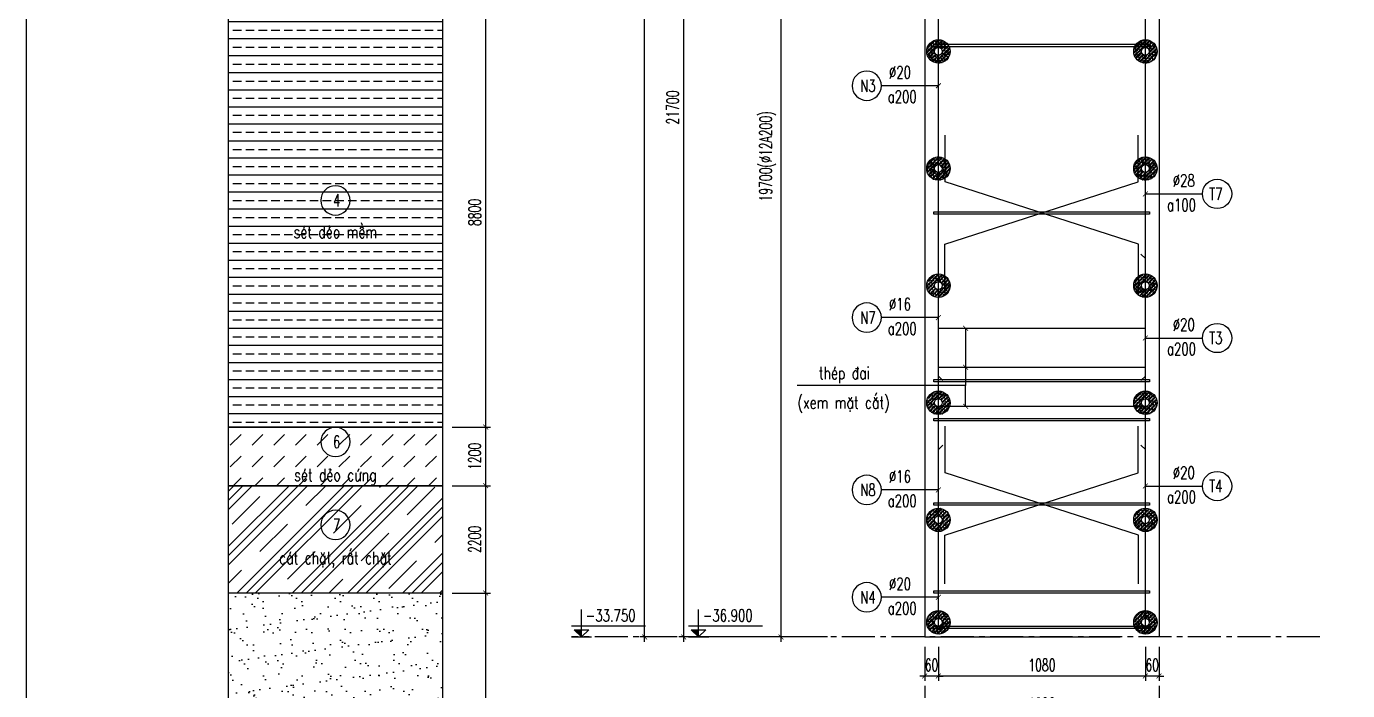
# Model space of a CAD drawing. Header units: millimetres. Extents: x -143570 to 58447, y -1448440 to -1202244.
# Drawn here: x -138866 to -111804, y -1339245 to -1325634 of the extents above; entities that cross this region are included whole.
import ezdxf
from ezdxf.enums import TextEntityAlignment as Align

# ---------------------------------------------------------------- set-up
doc = ezdxf.new("R2010")
doc.units = ezdxf.units.MM
doc.header["$LTSCALE"] = 30
doc.header["$PDMODE"] = 3
doc.linetypes.add('CENTER2', pattern=[1.125, 0.75, -0.125, 0.125, -0.125])
doc.layers.get('0').update_dxf_attribs({"lineweight": 9})
doc.layers.get('Defpoints').update_dxf_attribs({"lineweight": 9})
for name, color, linetype in [('ccu11-Chidan', 9, 'Continuous'), ('ccu11-Cotthep', 9, 'Continuous'), ('ccu11-Dim', 8, 'Continuous'), ('ccu11-Hatch', 8, 'Continuous'), ('ccu11-Manh', 8, 'Continuous'), ('ccu11-Text', 31, 'Continuous'), ('ccu11-Thay', 7, 'Continuous'), ('ccu11-Thep', 4, 'Continuous'), ('ccu11-Thepdai', 6, 'Continuous'), ('ccu11-Truc', 13, 'CENTER2')]:
    doc.layers.add(name, color=color, linetype=linetype)
doc.styles.add('ccu11-dim', font='vnsimli.shx', dxfattribs={"width": 0.65, "bigfont": 'bigfont.shx'})
doc.styles.add('ccu11-vnsimli', font='vnsimli.shx', dxfattribs={"width": 0.8, "bigfont": 'vns.shx'})
doc.styles.add('ccu11-vnsimple', font='vnsimple.shx', dxfattribs={"bigfont": 'bigfont.shx'})
doc.styles.add('ccu11_simli', font='vnsimli.shx', dxfattribs={"width": 0.8})
doc.dimstyles.new('ccu11-100', dxfattribs={"dimscale": 100, "dimtxt": 2.5, "dimasz": 1, "dimexe": 1, "dimexo": 2, "dimgap": 1, "dimtad": 1, "dimdec": 0, "dimdsep": 46, "dimtxsty": 'ccu11-dim', "dimblk": 'ARCHTICK', "dimcen": -1, "dimdle": 1, "dimclrd": 256, "dimclre": 256, "dimclrt": 3, "dimadec": 0, "dimazin": 2, "dimtfac": 0.1, "dimtdec": 0, "dimtmove": 0, "dimatfit": 1, "dimldrblk": 'ARCHTICK', "dimfxl": 1, "dimtvp": 0.8333333333333333, "dimtolj": 1, "dimtzin": 12, "dimarcsym": 0})
doc.dimstyles.new('ccu11-100(d12a200)', dxfattribs={"dimscale": 100, "dimtxt": 2.5, "dimasz": 1, "dimexe": 1, "dimexo": 2, "dimgap": 0.8, "dimtad": 1, "dimdec": 1, "dimdsep": 46, "dimtxsty": 'ccu11-dim', "dimblk": 'ARCHTICK', "dimcen": -1, "dimdle": 1, "dimclrd": 256, "dimclre": 256, "dimclrt": 3, "dimadec": 0, "dimazin": 2, "dimtfac": 0.1, "dimtdec": 1, "dimtmove": 0, "dimatfit": 1, "dimldrblk": 'ARCHTICK', "dimfxl": 1, "dimtvp": 0.8333333333333334, "dimtolj": 1, "dimtzin": 12, "dimarcsym": 0})
doc.dimstyles.new('ccu11-100x4', dxfattribs={"dimscale": 100, "dimtxt": 2.5, "dimasz": 1, "dimexe": 1, "dimexo": 2, "dimgap": 1, "dimtad": 1, "dimdec": 0, "dimlfac": 0.25, "dimdsep": 46, "dimtxsty": 'ccu11-dim', "dimblk": 'ARCHTICK', "dimcen": -1, "dimdle": 1, "dimclrd": 256, "dimclre": 256, "dimclrt": 3, "dimadec": 0, "dimazin": 2, "dimtfac": 0.1, "dimtdec": 0, "dimtmove": 0, "dimatfit": 1, "dimldrblk": 'ARCHTICK', "dimfxl": 1, "dimtvp": 0.8333333333333333, "dimtolj": 1, "dimtzin": 12, "dimarcsym": 0})

# ---------------------------------------------------------------- blocks, each defined once
blk = doc.blocks.new('_ARCHTICK')
at = {"color": 0, "linetype": 'ByBlock', "const_width": 0.15}
blk.add_lwpolyline([(-0.5, -0.5), (0.5, 0.5)], dxfattribs=at)
blk = doc.blocks.new('*D386')
at = {"layer": 'ccu11-Dim', "lineweight": -2, "transparency": 16777216}
for p, q in [((-120465.997470963, -1339146.561988601), (-120465.997470963, -1339846.561988601)), ((-115665.997470963, -1339146.561988601), (-115665.997470963, -1339846.561988601)), ((-120565.997470963, -1339746.561988601), (-115565.997470963, -1339746.561988601))]:
    blk.add_line(p, q, dxfattribs=at)
at = {"layer": 'Defpoints', "color": 0, "transparency": 16777216}
for p in [(-120465.997470963, -1338946.561988601), (-115665.997470963, -1338946.561988601), (-115665.997470963, -1339746.561988601)]:
    blk.add_point(p, dxfattribs=at)
at = {"layer": 'ccu11-Dim', "lineweight": -2, "transparency": 16777216, "xscale": 100, "yscale": 100, "zscale": 100, "rotation": 180}
blk.add_blockref('_ARCHTICK', (-120465.997470963, -1339746.561988601), dxfattribs=at)
at = {"layer": 'ccu11-Dim', "lineweight": -2, "transparency": 16777216, "xscale": 100, "yscale": 100, "zscale": 100}
blk.add_blockref('_ARCHTICK', (-115665.997470963, -1339746.561988601), dxfattribs=at)
at = {"layer": 'ccu11-Dim', "color": 3, "transparency": 16777216, "insert": (-118065.997470963, -1339521.561988601), "char_height": 250, "attachment_point": 5, "style": 'ccu11-dim'}
blk.add_mtext('\\A1;1200', dxfattribs=at)
blk = doc.blocks.new('*D388')
at = {"layer": 'ccu11-Dim', "lineweight": -2, "transparency": 16777216}
for p, q in [((-125603.1423351807, -1302146.561988602), (-126303.1423351795, -1302146.561988602)), ((-126203.1423351795, -1338246.561988602), (-126203.1423351795, -1302046.561988602)), ((-125603.1423351807, -1338146.561988602), (-126303.1423351795, -1338146.561988602))]:
    blk.add_line(p, q, dxfattribs=at)
at = {"layer": 'Defpoints', "color": 0, "transparency": 16777216}
for p in [(-126203.1423351795, -1302146.561988602), (-125403.1423351807, -1302146.561988602), (-125403.1423351807, -1338146.561988602)]:
    blk.add_point(p, dxfattribs=at)
at = {"layer": 'ccu11-Dim', "lineweight": -2, "transparency": 16777216, "xscale": 100, "yscale": 100, "zscale": 100}
for p, rotation in [((-126203.1423351795, -1302146.561988602), 90), ((-126203.1423351795, -1338146.561988602), 270)]:
    blk.add_blockref('_ARCHTICK', p, dxfattribs=dict(at, rotation=rotation))
at = {"layer": 'ccu11-Dim', "color": 3, "transparency": 16777216, "insert": (-126428.1423351798, -1320146.561988601), "char_height": 250, "attachment_point": 5, "rotation": 90, "style": 'ccu11-dim'}
blk.add_mtext('\\A1;36000', dxfattribs=at)
blk = doc.blocks.new('*D389')
at = {"layer": 'ccu11-Dim', "lineweight": -2, "transparency": 16777216}
for p, q in [((-120465.9974709635, -1338346.561988601), (-120465.9974709635, -1339046.561988601)), ((-120185.9974709628, -1338346.561988601), (-120185.9974709628, -1339046.561988601)), ((-120465.9974709635, -1338946.561988601), (-120565.9974709635, -1338946.561988601)), ((-120185.9974709628, -1338946.561988601), (-120465.9974709635, -1338946.561988601)), ((-120185.9974709628, -1338946.561988601), (-120085.9974709628, -1338946.561988601))]:
    blk.add_line(p, q, dxfattribs=at)
at = {"layer": 'Defpoints', "color": 0, "transparency": 16777216}
for p in [(-120465.9974709635, -1338146.561988601), (-120185.9974709628, -1338146.561988601), (-120465.9974709635, -1338946.561988601)]:
    blk.add_point(p, dxfattribs=at)
at = {"layer": 'ccu11-Dim', "lineweight": -2, "transparency": 16777216, "xscale": 100, "yscale": 100, "zscale": 100}
blk.add_blockref('_ARCHTICK', (-120465.9974709635, -1338946.561988601), dxfattribs=at)
at = {"layer": 'ccu11-Dim', "lineweight": -2, "transparency": 16777216, "xscale": 100, "yscale": 100, "zscale": 100, "rotation": 180}
blk.add_blockref('_ARCHTICK', (-120185.9974709628, -1338946.561988601), dxfattribs=at)
at = {"layer": 'ccu11-Dim', "color": 3, "transparency": 16777216, "insert": (-120325.9974709631, -1338721.561988601), "char_height": 250, "attachment_point": 5, "style": 'ccu11-dim'}
blk.add_mtext('\\A1;60', dxfattribs=at)
blk = doc.blocks.new('*D390')
at = {"layer": 'ccu11-Dim', "lineweight": -2, "transparency": 16777216}
for p, q in [((-115945.9974709637, -1338346.561988601), (-115945.9974709637, -1339046.561988601)), ((-115665.997470963, -1338346.561988601), (-115665.997470963, -1339046.561988601)), ((-115945.9974709637, -1338946.561988601), (-116045.9974709637, -1338946.561988601)), ((-115665.997470963, -1338946.561988601), (-115945.9974709637, -1338946.561988601)), ((-115665.997470963, -1338946.561988601), (-115565.997470963, -1338946.561988601))]:
    blk.add_line(p, q, dxfattribs=at)
at = {"layer": 'Defpoints', "color": 0, "transparency": 16777216}
for p in [(-115945.9974709637, -1338146.561988601), (-115665.997470963, -1338146.561988601), (-115945.9974709637, -1338946.561988601)]:
    blk.add_point(p, dxfattribs=at)
at = {"layer": 'ccu11-Dim', "lineweight": -2, "transparency": 16777216, "xscale": 100, "yscale": 100, "zscale": 100}
blk.add_blockref('_ARCHTICK', (-115945.9974709637, -1338946.561988601), dxfattribs=at)
at = {"layer": 'ccu11-Dim', "lineweight": -2, "transparency": 16777216, "xscale": 100, "yscale": 100, "zscale": 100, "rotation": 180}
blk.add_blockref('_ARCHTICK', (-115665.997470963, -1338946.561988601), dxfattribs=at)
at = {"layer": 'ccu11-Dim', "color": 3, "transparency": 16777216, "insert": (-115805.9974709634, -1338721.561988601), "char_height": 250, "attachment_point": 5, "style": 'ccu11-dim'}
blk.add_mtext('\\A1;60', dxfattribs=at)
blk = doc.blocks.new('*D391')
at = {"layer": 'ccu11-Dim', "lineweight": -2, "transparency": 16777216}
for p, q in [((-120185.9974709628, -1338346.561988601), (-120185.9974709628, -1339046.561988601)), ((-115945.9974709637, -1338346.561988601), (-115945.9974709637, -1339046.561988601)), ((-115845.9974709637, -1338946.561988601), (-120285.9974709628, -1338946.561988601))]:
    blk.add_line(p, q, dxfattribs=at)
at = {"layer": 'Defpoints', "color": 0, "transparency": 16777216}
for p in [(-120185.9974709628, -1338146.561988601), (-115945.9974709637, -1338146.561988601), (-120185.9974709628, -1338946.561988601)]:
    blk.add_point(p, dxfattribs=at)
at = {"layer": 'ccu11-Dim', "lineweight": -2, "transparency": 16777216, "xscale": 100, "yscale": 100, "zscale": 100, "rotation": 180}
blk.add_blockref('_ARCHTICK', (-120185.9974709628, -1338946.561988601), dxfattribs=at)
at = {"layer": 'ccu11-Dim', "lineweight": -2, "transparency": 16777216, "xscale": 100, "yscale": 100, "zscale": 100}
blk.add_blockref('_ARCHTICK', (-115945.9974709637, -1338946.561988601), dxfattribs=at)
at = {"layer": 'ccu11-Dim', "color": 3, "transparency": 16777216, "insert": (-118065.9974709633, -1338721.561988601), "char_height": 250, "attachment_point": 5, "style": 'ccu11-dim'}
blk.add_mtext('\\A1;1080', dxfattribs=at)
blk = doc.blocks.new('*D393')
at = {"layer": 'ccu11-Dim', "lineweight": -2, "transparency": 16777216}
for p, q in [((-123610.0262462352, -1316446.561988602), (-125503.1423351805, -1316446.561988602)), ((-125403.1423351805, -1338246.561988602), (-125403.1423351805, -1316346.561988602)), ((-123610.0262462352, -1338146.561988602), (-125503.1423351805, -1338146.561988602))]:
    blk.add_line(p, q, dxfattribs=at)
at = {"layer": 'Defpoints', "color": 0, "transparency": 16777216}
for p in [(-125403.1423351805, -1316446.561988602), (-123410.0262462352, -1316446.561988602), (-123410.0262462352, -1338146.561988602)]:
    blk.add_point(p, dxfattribs=at)
at = {"layer": 'ccu11-Dim', "lineweight": -2, "transparency": 16777216, "xscale": 100, "yscale": 100, "zscale": 100}
for p, rotation in [((-125403.1423351805, -1316446.561988602), 90), ((-125403.1423351805, -1338146.561988602), 270)]:
    blk.add_blockref('_ARCHTICK', p, dxfattribs=dict(at, rotation=rotation))
at = {"layer": 'ccu11-Dim', "color": 3, "transparency": 16777216, "insert": (-125628.1423351808, -1327296.561988602), "char_height": 250, "attachment_point": 5, "rotation": 90, "style": 'ccu11-dim'}
blk.add_mtext('\\A1;21700', dxfattribs=at)
blk = doc.blocks.new('ccu11-cotcaodo1')
at = {"layer": 'ccu11-Chidan'}
for p, q in [((0, 0), (0, 564.8529251768487)), ((-205.9214478740468, 0), (205.9214478740468, 0)), ((-205.6648911382072, 230.1100894056726), (1309.068408675259, 230.1100894056726)), ((-149.6532192514278, 149.6532192513114), (149.6532192514278, 149.6532192513114)), ((0, 0), (-149.6532192514278, 149.6532192513114)), ((0, 0), (149.6532192514278, 149.6532192513114))]:
    blk.add_line(p, q, dxfattribs=at)
blk.add_solid([(-149.6532192514278, 149.6532192513114), (0, 149.6532192513114), (0, 0)], dxfattribs=at)
at = {"layer": 'ccu11-Chidan', "color": 31, "ltscale": 10, "style": 'ccu11-vnsimli', "width": 0.8}
blk.add_attdef('%%P0.000', text='', height=252.5338415276201, dxfattribs=at).set_placement((597.3919448005034, 441.2084522132063), align=Align.MIDDLE_CENTER)
blk = doc.blocks.new('con ke bt')
at = {"layer": 'ccu11-Hatch'}
h = blk.add_hatch(dxfattribs=at)
h.set_pattern_fill('VATLIEU04', color=256, scale=15, pattern_type=2)
h.set_pattern_definition([(49.99999999999999, (0, 0), (107.589027390113, -9.412820247389266), [11.25, -123.75]), (355, (0, 0), (-20.81270004195, 112.8288200550018), [9, -99]), (100.4514, (8.965752, -0.7844009999999999), (86.77640725710323, 103.415931309143), [9.5610285, -105.1713168]), (46.18420000000001, (0, 30), (160.0861572938467, -24.82785214935271), [16.875, -185.625]), (96.6356, (13.34051175, 27.93100395), (140.1994058323055, 146.1176806350663), [14.3415432, -157.75695]), (351.1842, (0, 30), (140.1992917700441, 146.1177901387987), [13.5, -148.5]), (21, (15, 22.5), (89.53605781776925, -60.39283359980082), [11.25, -123.75]), (326.0000000000001, (15, 22.5), (36.49729978823726, 108.772506757028), [9, -99]), (71.4514, (22.46133495, 17.4672591), (126.0333942872235, 48.37957450649286), [9.5610285, -105.1713168]), (37.50000000000001, (0, 0), (1.8239782975936, 49.93407807469672), [0, -97.8, 0, -100.5, 0, -99.375]), (7.499999999999999, (0, 0), (39.46043061632229, 59.16175678235403), [0, -57.3, 0, -95.55, 0, -37.875]), (327.5, (-33.45, 0), (80.07336542586135, -3.383230760156963), [0, -37.5, 0, -117, 0, -155.25]), (317.5, (-48.45, 0), (87.47792540135794, 15.01574734984766), [0, -48.75, 0, -77.69999999999999, 0, -110.25]), (45, (0, 0), (-45.07805730064241, 45.07805730064241), []), (45, (0, 18.375), (-45.07805730064241, 45.07805730064241), [])])
h.paths.add_polyline_path([(-279.9999999989367, 9.313225746154785e-10, 1), (280.0000000061545, 9.313225746154785e-10, 1)])
h.paths.add_polyline_path([(93.33333333779075, 9.313225746154785e-10, -1), (-93.333333330573, 9.313225746154785e-10, -1)], flags=16)
at = {"layer": 'ccu11-Thay', "ltscale": 10000}
for radius in [280.0000000025456, 93.33333333418187]:
    blk.add_circle((3.608874976634979e-09, 9.313225746154785e-10), radius, dxfattribs=at)
blk = doc.blocks.new('SHD')
at = {"layer": 'ccu11-Cotthep'}
blk.add_circle((300, 0), 300, dxfattribs=at)
at = {"layer": 'ccu11-Cotthep', "color": 31, "style": 'ccu11_simli', "width": 0.8}
blk.add_attdef('DK', text='', height=250, dxfattribs=at).set_placement((-100.868334879633, 65.02331899106503), align=Align.BOTTOM_RIGHT)
blk.add_attdef('KH', text='', height=250, dxfattribs=at).set_placement((300, 0), align=Align.MIDDLE)
blk.add_attdef('KC', text='', height=250, dxfattribs=at).set_placement((-100.868334879633, -142.4281323062023), align=Align.TOP_RIGHT)
blk = doc.blocks.new('*D444')
at = {"layer": 'ccu11-Dim', "lineweight": -2, "transparency": 16777216}
for p, q in [((-129459.0730848628, -1333946.561988602), (-129459.0730848628, -1324946.561988602)), ((-130146.9552115777, -1325046.561988602), (-129359.0730848628, -1325046.561988602)), ((-130146.9552115976, -1333846.561988602), (-129359.0730848628, -1333846.561988602))]:
    blk.add_line(p, q, dxfattribs=at)
at = {"layer": 'Defpoints', "color": 0, "transparency": 16777216}
for p in [(-130346.9552115777, -1325046.561988602), (-129459.0730848628, -1325046.561988602), (-130346.9552115976, -1333846.561988602)]:
    blk.add_point(p, dxfattribs=at)
at = {"layer": 'ccu11-Dim', "lineweight": -2, "transparency": 16777216, "xscale": 100, "yscale": 100, "zscale": 100}
for p, rotation in [((-129459.0730848628, -1325046.561988602), 90), ((-129459.0730848628, -1333846.561988602), 270)]:
    blk.add_blockref('_ARCHTICK', p, dxfattribs=dict(at, rotation=rotation))
at = {"layer": 'ccu11-Dim', "color": 3, "transparency": 16777216, "insert": (-129684.0730848631, -1329446.561988602), "char_height": 250, "attachment_point": 5, "rotation": 90, "style": 'ccu11-dim'}
blk.add_mtext('\\A1;8800', dxfattribs=at)
blk = doc.blocks.new('*D445')
at = {"layer": 'ccu11-Dim', "lineweight": -2, "transparency": 16777216}
for p, q in [((-130146.9552115976, -1333846.561988602), (-129359.0730848628, -1333846.561988602)), ((-129459.0730848628, -1335146.561988602), (-129459.0730848628, -1333746.561988602)), ((-130146.955211592, -1335046.561988602), (-129359.0730848628, -1335046.561988602))]:
    blk.add_line(p, q, dxfattribs=at)
at = {"layer": 'Defpoints', "color": 0, "transparency": 16777216}
for p in [(-130346.9552115976, -1333846.561988602), (-129459.0730848628, -1333846.561988602), (-130346.955211592, -1335046.561988602)]:
    blk.add_point(p, dxfattribs=at)
at = {"layer": 'ccu11-Dim', "lineweight": -2, "transparency": 16777216, "xscale": 100, "yscale": 100, "zscale": 100}
for p, rotation in [((-129459.0730848628, -1333846.561988602), 90), ((-129459.0730848628, -1335046.561988602), 270)]:
    blk.add_blockref('_ARCHTICK', p, dxfattribs=dict(at, rotation=rotation))
at = {"layer": 'ccu11-Dim', "color": 3, "transparency": 16777216, "insert": (-129684.0730848631, -1334446.561988602), "char_height": 250, "attachment_point": 5, "rotation": 90, "style": 'ccu11-dim'}
blk.add_mtext('\\A1;1200', dxfattribs=at)
blk = doc.blocks.new('*D446')
at = {"layer": 'ccu11-Dim', "lineweight": -2, "transparency": 16777216}
for p, q in [((-129459.0730848628, -1337346.561988602), (-129459.0730848628, -1334946.561988602)), ((-130146.955211592, -1335046.561988602), (-129359.0730848628, -1335046.561988602)), ((-130146.9552115777, -1337246.561988602), (-129359.0730848628, -1337246.561988602))]:
    blk.add_line(p, q, dxfattribs=at)
at = {"layer": 'Defpoints', "color": 0, "transparency": 16777216}
for p in [(-130346.955211592, -1335046.561988602), (-129459.0730848628, -1335046.561988602), (-130346.9552115777, -1337246.561988602)]:
    blk.add_point(p, dxfattribs=at)
at = {"layer": 'ccu11-Dim', "lineweight": -2, "transparency": 16777216, "xscale": 100, "yscale": 100, "zscale": 100}
for p, rotation in [((-129459.0730848628, -1335046.561988602), 90), ((-129459.0730848628, -1337246.561988602), 270)]:
    blk.add_blockref('_ARCHTICK', p, dxfattribs=dict(at, rotation=rotation))
at = {"layer": 'ccu11-Dim', "color": 3, "transparency": 16777216, "insert": (-129684.0730848631, -1336146.561988602), "char_height": 250, "attachment_point": 5, "rotation": 90, "style": 'ccu11-dim'}
blk.add_mtext('\\A1;2200', dxfattribs=at)
blk = doc.blocks.new('*D447')
at = {"layer": 'ccu11-Dim', "lineweight": -2, "transparency": 16777216}
for p, q in [((-130146.9552115777, -1337246.561988602), (-129359.0730848628, -1337246.561988602)), ((-129459.0730848628, -1343846.561988602), (-129459.0730848628, -1337146.561988602)), ((-130146.9552115777, -1343746.561988602), (-129359.0730848628, -1343746.561988602))]:
    blk.add_line(p, q, dxfattribs=at)
at = {"layer": 'Defpoints', "color": 0, "transparency": 16777216}
for p in [(-130346.9552115777, -1337246.561988602), (-129459.0730848628, -1337246.561988602), (-130346.9552115777, -1343746.561988602)]:
    blk.add_point(p, dxfattribs=at)
at = {"layer": 'ccu11-Dim', "lineweight": -2, "transparency": 16777216, "xscale": 100, "yscale": 100, "zscale": 100}
for p, rotation in [((-129459.0730848628, -1337246.561988602), 90), ((-129459.0730848628, -1343746.561988602), 270)]:
    blk.add_blockref('_ARCHTICK', p, dxfattribs=dict(at, rotation=rotation))
at = {"layer": 'ccu11-Dim', "color": 3, "transparency": 16777216, "insert": (-129684.0730848631, -1340496.561988602), "char_height": 250, "attachment_point": 5, "rotation": 90, "style": 'ccu11-dim'}
blk.add_mtext('\\A1;6500', dxfattribs=at)
blk = doc.blocks.new('*D1087')
at = {"layer": 'ccu11-Dim', "lineweight": -2, "transparency": 16777216}
for p, q in [((-122460.8405851171, -1318446.561988601), (-123510.0262462356, -1318446.561988601)), ((-123410.0262462356, -1318346.561988601), (-123410.0262462356, -1338246.561988602)), ((-122460.8405851171, -1338146.561988602), (-123510.0262462356, -1338146.561988602))]:
    blk.add_line(p, q, dxfattribs=at)
at = {"layer": 'Defpoints', "color": 0, "transparency": 16777216}
for p in [(-122260.8405851171, -1318446.561988601), (-123410.0262462356, -1338146.561988602), (-122260.8405851171, -1338146.561988602)]:
    blk.add_point(p, dxfattribs=at)
at = {"layer": 'ccu11-Dim', "lineweight": -2, "transparency": 16777216, "xscale": 100, "yscale": 100, "zscale": 100}
for p, rotation in [((-123410.0262462356, -1318446.561988601), 90), ((-123410.0262462356, -1338146.561988602), 270)]:
    blk.add_blockref('_ARCHTICK', p, dxfattribs=dict(at, rotation=rotation))
at = {"layer": 'ccu11-Dim', "color": 3, "transparency": 16777216, "insert": (-123680.5024367122, -1328296.561988601), "char_height": 250, "attachment_point": 5, "rotation": 90, "style": 'ccu11-dim'}
blk.add_mtext('\\A1;19700(`12A200)', dxfattribs=at)

msp = doc.modelspace()

# ---------------------------------------------------------------- hatches: boundary and pattern name
at = {"layer": 'ccu11-Hatch'}
h = msp.add_hatch(dxfattribs=at)
h.set_pattern_fill('BRASS', color=256, scale=55)
h.set_pattern_definition([(0, (0, -100365.3593135751), (0, 349.25), []), (0, (0, -100190.7343135751), (0, 349.25), [174.625, -87.3125])])
h.paths.add_polyline_path([(-134728.5697795259, -1325046.561988602), (-130346.9552115776, -1325046.561988602), (-130346.9552115726, -1333846.561988602), (-134728.5697795208, -1333846.561988602)])
h = msp.add_hatch(dxfattribs=at)
h.set_pattern_fill('DASH', color=256, scale=99, angle=45)
h.set_pattern_definition([(45, (0, -88665.35931357485), (2.842170943040401e-14, 444.522677992923), [314.325, -314.325])])
h.paths.add_polyline_path([(-134728.569779516, -1333846.561988602), (-130346.9552115976, -1333846.561988602), (-130346.9552115976, -1335046.561988602), (-134728.569779516, -1335046.561988602)])
h = msp.add_hatch(dxfattribs=at)
h.set_pattern_fill('CLAY', color=256, scale=168, angle=45)
h.set_pattern_definition([(45, (9.89530235528946e-09, -86265.35931357485), (-565.7561356273567, 565.7561356273567), []), (45, (-94.29268926131772, -86171.06662430358), (-565.7561356273567, 565.7561356273567), []), (45, (-188.5853785325598, -86076.77393503231), (-565.7561356273567, 565.7561356273567), []), (45, (-377.170757075015, -85888.18855649), (-565.7561356273567, 565.7561356273567), [800.1, -533.4])])
h.paths.add_polyline_path([(-134728.569779506, -1335046.561988602), (-130346.9552115976, -1335046.561988602), (-130346.9552115976, -1337246.561988602), (-134728.569779506, -1337246.561988602)])
h = msp.add_hatch(dxfattribs=at)
h.set_pattern_fill('AR-SAND', color=256, scale=10)
h.set_pattern_definition([(37.50000000000001, (20901.01252109441, 87221.96243314329), (-16.00031295984046, 489.4132373293423), [0, -386.08, 0, -431.8, 0, -412.75]), (7.499999999999999, (20901.01252109441, 87221.96243314329), (449.5232831380026, 716.8251005683543), [0, -208.28, 0, -347.98, 0, -133.35]), (327.5, (20588.59252109443, 87221.96243314329), (790.9923702414579, 1.437184678545762), [0, -127, 0, -457.2, 0, -596.9]), (317.5, (20588.59252109443, 87221.96243314329), (763.5564524722972, 222.9293232572163), [0, -63.5, 0, -299.72, 0, -342.9])])
h.paths.add_polyline_path([(-130346.9552115929, -1337246.561988602), (-134728.5697795311, -1337246.561988602), (-134728.5697795339, -1343746.561988602), (-130346.9552115957, -1343746.561988602)])

# ---------------------------------------------------------------- linework, layer by layer
at = {"layer": 'ccu11-Thay'}
for p, q in [((-120465.9974709637, -1302146.561988601), (-120465.9974709634, -1338146.561988601)), ((-115665.9974709646, -1302196.561988601), (-115665.9974709646, -1338146.561988601)), ((-134728.569779516, -1335046.561988602), (-130346.9552115877, -1335046.561988602)), ((-120465.9974709635, -1338146.561988601), (-116465.997470964, -1338146.561988601))]:
    msp.add_line(p, q, dxfattribs=at)
for points in [[(-138866.4313489654, -1296434.452739027), (-46466.42827926346, -1296434.452739027), (-46466.42827926346, -1361774.454909744), (-138866.4313489654, -1361774.454909744)], [(-134728.569779516, -1312746.561988602), (-130346.9552115776, -1312746.561988602), (-130346.9552115776, -1333846.561988602), (-134728.5697795159, -1333846.561988602)], [(-134728.5697795259, -1325046.561988602), (-130346.9552115776, -1325046.561988602), (-130346.9552115726, -1333846.561988602), (-134728.5697795208, -1333846.561988602)], [(-134728.569779516, -1333846.561988602), (-130346.9552115976, -1333846.561988602), (-130346.9552115976, -1335046.561988602), (-134728.569779516, -1335046.561988602)], [(-134728.569779506, -1335046.561988602), (-130346.9552115976, -1335046.561988602), (-130346.9552115976, -1337246.561988602), (-134728.569779506, -1337246.561988602)]]:
    msp.add_lwpolyline(points, close=True, dxfattribs=at)
at = {"layer": 'ccu11-Thay', "linetype": 'Continuous'}
msp.add_lwpolyline([(-130346.9552115976, -1351194.67703715), (-134728.5697795358, -1351194.67703715), (-134728.569779516, -1302146.561988602), (-130346.9552115776, -1302146.561988602)], close=True, dxfattribs=at)
at = {"layer": 'ccu11-Thep', "ltscale": 10000}
for p, q in [((-120185.9965779168, -1328453.226724201), (-120095.4678136624, -1328543.755488455)), ((-115945.9989548155, -1330393.225511141), (-116036.5277190699, -1330302.696746887)), ((-120185.9973741424, -1332803.476792052), (-120095.468609888, -1332894.005556306)), ((-115945.9975677859, -1332803.476792052), (-116036.5263320403, -1332894.005556306)), ((-120185.9959871128, -1334303.476792051), (-120095.4672228584, -1334212.948027798)), ((-115945.9989548155, -1334303.476792051), (-116036.5277190699, -1334212.948027798))]:
    msp.add_line(p, q, dxfattribs=at)
for points in [[(-120101.3122206651, -1337861.877954239), (-120185.9962550275, -1337946.561988601), (-120185.9974709623, -1302196.603331242), (-120095.4687067079, -1302287.132095496)], [(-116030.6827212619, -1337861.877954239), (-115945.9986868994, -1337946.561988601), (-115945.9974709646, -1302196.603331242), (-116036.5262352191, -1302287.132095496)]]:
    msp.add_lwpolyline(points, dxfattribs=at)
at = {"layer": 'ccu11-Thep', "color": 3}
for points in [[(-120277.8801969189, -1326000.401804455), (-115861.8718021828, -1326000.401804455), (-115861.8718021828, -1326049.600399321), (-120277.8801969189, -1326049.600399321)], [(-120277.8801969189, -1329430.798249532), (-115861.8718021828, -1329430.798249532), (-115861.8718021828, -1329479.996844398), (-120277.8801969189, -1329479.996844398)], [(-120277.8801969189, -1332869.474346735), (-115861.8718021828, -1332869.474346735), (-115861.8718021828, -1332918.672941601), (-120277.8801969189, -1332918.672941601)], [(-120277.8801969189, -1333669.474346734), (-115861.8718021828, -1333669.474346734), (-115861.8718021828, -1333718.6729416), (-120277.8801969189, -1333718.6729416)], [(-120277.8801969189, -1335395.101174027), (-115861.8718021828, -1335395.101174027), (-115861.8718021828, -1335444.299768893), (-120277.8801969189, -1335444.299768893)], [(-120277.8801969189, -1337200.401804455), (-115861.8718021828, -1337200.401804455), (-115861.8718021828, -1337249.600399321), (-120277.8801969189, -1337249.600399321)], [(-120277.8801969189, -1337921.78640099), (-115861.8718021828, -1337921.78640099), (-115861.8718021828, -1337970.984995855), (-120277.8801969189, -1337970.984995855)]]:
    msp.add_lwpolyline(points, close=True, dxfattribs=at)
at = {"layer": 'ccu11-Thep'}
for points in [[(-120053.7545281374, -1331093.675732337), (-120053.7545281374, -1330093.450846584), (-116093.7545281383, -1328821.524926197), (-116093.7545281383, -1327861.763420313)], [(-116085.9974709644, -1331093.675732337), (-116085.9974709644, -1330093.450846584), (-120045.9974709635, -1328821.524926197), (-120045.9974709635, -1327861.763420313)], [(-120053.7545281374, -1337057.978656832), (-120053.7545281374, -1336057.753771079), (-116093.7545281383, -1334785.827850692), (-116093.7545281383, -1333826.066344807)], [(-116085.9974709644, -1337057.978656832), (-116085.9974709644, -1336057.753771079), (-120045.9974709635, -1334785.827850692), (-120045.9974709635, -1333826.066344807)]]:
    msp.add_lwpolyline(points, dxfattribs=at)
at = {"layer": 'ccu11-Thepdai'}
for p, q in [((-120185.9974709637, -1331818.632878401), (-115945.9974709646, -1331818.632878401)), ((-120185.9974709637, -1332618.632878401), (-115945.9974709646, -1332618.632878401)), ((-120185.9974709637, -1333418.632878401), (-115945.9974709646, -1333418.632878401))]:
    msp.add_line(p, q, dxfattribs=at)
at = {"layer": 'ccu11-Truc', "ltscale": 30}
msp.add_line((-112374.0051975261, -1338146.561988601), (-127703.1423351793, -1338146.561988601), dxfattribs=at)

# ---------------------------------------------------------------- block references
at = {"layer": 'ccu11-Chidan'}
ref = msp.add_blockref('ccu11-cotcaodo1', (-127497.2208873034, -1338146.561988601), dxfattribs=at)
ref.add_attrib('%%P0.000', '-33.750', dxfattribs={"color": 31, "ltscale": 10, "height": 250, "style": 'ccu11-vnsimli', "width": 0.7}).set_placement((-126899.8289425029, -1337705.353536388), align=Align.MIDDLE_CENTER)
ref = msp.add_blockref('ccu11-cotcaodo1', (-125097.2208873066, -1338146.561988601), dxfattribs=at)
ref.add_attrib('%%P0.000', '-36.900', dxfattribs={"color": 31, "ltscale": 10, "height": 250, "style": 'ccu11-vnsimli', "width": 0.7}).set_placement((-124499.8289425061, -1337705.353536388), align=Align.MIDDLE_CENTER)
at = {"layer": 'ccu11-Cotthep'}
ref = msp.add_blockref('SHD', (-121354.0907346616, -1326850.936271451), dxfattribs=dict(at, xscale=-1))
ref.add_attrib('KH', 'N3', dxfattribs={"color": 31, "height": 250, "style": 'ccu11-vnsimple', "width": 0.7}).set_placement((-121629.0907346607, -1326850.936271451), align=Align.MIDDLE_CENTER)
ref.add_attrib('KC', 'a200', dxfattribs={"color": 31, "height": 250, "style": 'ccu11-vnsimple', "width": 0.7}).set_placement((-120925.5104523006, -1326950.936271451), align=Align.TOP_CENTER)
ref.add_attrib('DK', '`20', dxfattribs={"color": 31, "height": 250, "style": 'ccu11-vnsimple', "width": 0.7}).set_placement((-120973.3074693831, -1326775.936271451), align=Align.BOTTOM_CENTER)
ref = msp.add_blockref('SHD', (-114777.9042072665, -1329067.305892121), dxfattribs=at)
ref.add_attrib('KH', 'T7', dxfattribs={"color": 31, "height": 250, "style": 'ccu11-vnsimple', "width": 0.7}).set_placement((-114502.9042072674, -1329067.305892121), align=Align.MIDDLE_CENTER)
ref.add_attrib('KC', 'a100', dxfattribs={"color": 31, "height": 250, "style": 'ccu11-vnsimple', "width": 0.7}).set_placement((-115206.4844896275, -1329167.305892121), align=Align.TOP_CENTER)
ref.add_attrib('DK', '`28', dxfattribs={"color": 31, "height": 250, "style": 'ccu11-vnsimple', "width": 0.7}).set_placement((-115158.6874725451, -1328992.305892121), align=Align.BOTTOM_CENTER)
ref = msp.add_blockref('SHD', (-121354.0907346616, -1331601.53974483), dxfattribs=dict(at, xscale=-1))
ref.add_attrib('KH', 'N7', dxfattribs={"color": 31, "height": 250, "style": 'ccu11-vnsimple', "width": 0.7}).set_placement((-121629.0907346607, -1331601.53974483), align=Align.MIDDLE_CENTER)
ref.add_attrib('KC', 'a200', dxfattribs={"color": 31, "height": 250, "style": 'ccu11-vnsimple', "width": 0.7}).set_placement((-120925.5104523006, -1331701.53974483), align=Align.TOP_CENTER)
ref.add_attrib('DK', '`16', dxfattribs={"color": 31, "height": 250, "style": 'ccu11-vnsimple', "width": 0.7}).set_placement((-120973.3074693831, -1331526.53974483), align=Align.BOTTOM_CENTER)
ref = msp.add_blockref('SHD', (-114777.9042072665, -1332019.892004938), dxfattribs=at)
ref.add_attrib('KH', 'T3', dxfattribs={"color": 31, "height": 250, "style": 'ccu11-vnsimple', "width": 0.7}).set_placement((-114502.9042072674, -1332019.892004938), align=Align.MIDDLE_CENTER)
ref.add_attrib('KC', 'a200', dxfattribs={"color": 31, "height": 250, "style": 'ccu11-vnsimple', "width": 0.7}).set_placement((-115206.4844896275, -1332119.892004938), align=Align.TOP_CENTER)
ref.add_attrib('DK', '`20', dxfattribs={"color": 31, "height": 250, "style": 'ccu11-vnsimple', "width": 0.7}).set_placement((-115158.6874725451, -1331944.892004938), align=Align.BOTTOM_CENTER)
ref = msp.add_blockref('SHD', (-114777.9042072665, -1335053.909003826), dxfattribs=at)
ref.add_attrib('KH', 'T4', dxfattribs={"color": 31, "height": 250, "style": 'ccu11-vnsimple', "width": 0.7}).set_placement((-114502.9042072674, -1335053.909003826), align=Align.MIDDLE_CENTER)
ref.add_attrib('KC', 'a200', dxfattribs={"color": 31, "height": 250, "style": 'ccu11-vnsimple', "width": 0.7}).set_placement((-115206.4844896275, -1335153.909003826), align=Align.TOP_CENTER)
ref.add_attrib('DK', '`20', dxfattribs={"color": 31, "height": 250, "style": 'ccu11-vnsimple', "width": 0.7}).set_placement((-115158.6874725451, -1334978.909003826), align=Align.BOTTOM_CENTER)
ref = msp.add_blockref('SHD', (-121354.0907346616, -1335132.427988498), dxfattribs=dict(at, xscale=-1))
ref.add_attrib('KH', 'N8', dxfattribs={"color": 31, "height": 250, "style": 'ccu11-vnsimple', "width": 0.7}).set_placement((-121629.0907346607, -1335132.427988498), align=Align.MIDDLE_CENTER)
ref.add_attrib('KC', 'a200', dxfattribs={"color": 31, "height": 250, "style": 'ccu11-vnsimple', "width": 0.7}).set_placement((-120925.5104523006, -1335232.427988498), align=Align.TOP_CENTER)
ref.add_attrib('DK', '`16', dxfattribs={"color": 31, "height": 250, "style": 'ccu11-vnsimple', "width": 0.7}).set_placement((-120973.3074693831, -1335057.427988498), align=Align.BOTTOM_CENTER)
ref = msp.add_blockref('SHD', (-121354.0907346616, -1337332.823704523), dxfattribs=dict(at, xscale=-1))
ref.add_attrib('KH', 'N4', dxfattribs={"color": 31, "height": 250, "style": 'ccu11-vnsimple', "width": 0.7}).set_placement((-121629.0907346607, -1337332.823704523), align=Align.MIDDLE_CENTER)
ref.add_attrib('KC', 'a200', dxfattribs={"color": 31, "height": 250, "style": 'ccu11-vnsimple', "width": 0.7}).set_placement((-120925.5104523006, -1337432.823704523), align=Align.TOP_CENTER)
ref.add_attrib('DK', '`20', dxfattribs={"color": 31, "height": 250, "style": 'ccu11-vnsimple', "width": 0.7}).set_placement((-120973.3074693831, -1337257.823704523), align=Align.BOTTOM_CENTER)
at = {"layer": 'ccu11-Manh', "xscale": 100, "yscale": 100, "zscale": 100, "rotation": 90}
msp.add_blockref('_ARCHTICK', (-119627.9974709636, -1332618.632878401), dxfattribs=at)
at = {"layer": 'ccu11-Text', "xscale": 0.8571428571428571, "yscale": 0.8571428571428571, "zscale": 0.8571428571428571}
for p in [(-120185.9974709659, -1326146.561988602), (-115945.9974709665, -1326146.561988602), (-120185.9974709659, -1328546.561988602), (-115945.9974709665, -1328546.561988602), (-120185.9974709659, -1330946.561988602), (-115945.9974709665, -1330946.561988602), (-120185.9974709659, -1333346.561988602), (-115945.9974709665, -1333346.561988602), (-120185.9974709659, -1335746.561988602), (-115945.9974709665, -1335746.561988602), (-120185.9974709659, -1337846.561988602), (-115945.9974709665, -1337846.561988602)]:
    msp.add_blockref('con ke bt', p, dxfattribs=at)
at = {"layer": 'ccu11-Thay'}
ref = msp.add_blockref('SHD', (-132237.7624955617, -1329199.954224392), dxfattribs=dict(at, xscale=-1))
ref.add_attrib('KH', '4', dxfattribs={"layer": 'ccu11-Cotthep', "color": 31, "height": 250, "style": 'ccu11-vnsimple', "width": 0.7}).set_placement((-132512.7624955608, -1329199.954224392), align=Align.MIDDLE_CENTER)
ref = msp.add_blockref('SHD', (-132237.7624955519, -1334148.069970004), dxfattribs=dict(at, xscale=-1))
ref.add_attrib('KH', '6', dxfattribs={"layer": 'ccu11-Cotthep', "color": 31, "height": 250, "style": 'ccu11-vnsimple', "width": 0.7}).set_placement((-132512.762495551, -1334148.069970004), align=Align.MIDDLE_CENTER)
ref = msp.add_blockref('SHD', (-132237.762495542, -1335850.214836345), dxfattribs=dict(at, xscale=-1))
ref.add_attrib('KH', '7', dxfattribs={"layer": 'ccu11-Cotthep', "color": 31, "height": 250, "style": 'ccu11-vnsimple', "width": 0.7}).set_placement((-132512.7624955411, -1335850.214836345), align=Align.MIDDLE_CENTER)

# ---------------------------------------------------------------- texts
at = {"layer": 'ccu11-Text', "style": 'ccu11-vnsimli', "width": 0.75}
for s, p in [('sÐt dÎo mÒm', (-132537.7624955617, -1329971.334969091)), ('sÐt dÎo cøng', (-132537.7624955519, -1334951.211345778)), ('c¸t chÆt, rÊt chÆt', (-132537.762495542, -1336653.356212119))]:
    msp.add_text(s, height=250, dxfattribs=at).set_placement(p, align=Align.CENTER)
for s, p in [('thÐp ®ai', (-122636.1736132334, -1332862.214572781, -538439.8169277603)), ('(xem mÆt c¾t)', (-123073.7318148908, -1333467.047323848, -538439.8169277603))]:
    msp.add_text(s, height=250, dxfattribs=at).set_placement(p)

# ---------------------------------------------------------------- dimensions: what is measured, and where the dimension line sits
at = {"layer": 'ccu11-Dim'}
dim = msp.add_linear_dim(base=(-126203.1423351795, -1302146.561988602), p1=(-125403.1423351807, -1338146.561988601), p2=(-125403.1423351807, -1302146.561988601), angle=90, dimstyle='ccu11-100', dxfattribs=at)
dim.commit()
dim.dimension.update_dxf_attribs({"geometry": '*D388', "text_midpoint": (-126203.1423351798, -1320146.561988601), "dimtype": 160})
for base, p1, p2, angle, picture, middle in [((-125403.1423351805, -1316446.561988602), (-123410.0262462351, -1338146.561988601), (-123410.0262462351, -1316446.561988602), 90, '*D393', (-125628.1423351808, -1327296.561988602)), ((-129459.0730848628, -1325046.561988602), (-130346.9552115976, -1333846.561988602), (-130346.9552115776, -1325046.561988602), 270, '*D444', (-129684.0730848631, -1329446.561988602)), ((-129459.0730848628, -1333846.561988602), (-130346.9552115919, -1335046.561988602), (-130346.9552115976, -1333846.561988602), 270, '*D445', (-129684.0730848631, -1334446.561988602)), ((-129459.0730848628, -1335046.561988602), (-130346.9552115776, -1337246.561988602), (-130346.9552115919, -1335046.561988602), 270, '*D446', (-129684.0730848631, -1336146.561988602)), ((-129459.0730848628, -1337246.561988602), (-130346.9552115776, -1343746.561988602), (-130346.9552115776, -1337246.561988602), 270, '*D447', (-129684.0730848631, -1340496.561988602))]:
    dim = msp.add_linear_dim(base=base, p1=p1, p2=p2, angle=angle, dimstyle='ccu11-100', dxfattribs=at)
    dim.commit()
    dim.dimension.update_dxf_attribs({"geometry": picture, "text_midpoint": middle})
dim = msp.add_linear_dim(base=(-123410.0262462356, -1338146.561988602), p1=(-122260.8405851171, -1318446.5619886), p2=(-122260.8405851171, -1338146.561988601), angle=90, dimstyle='ccu11-100(d12a200)', override={"dimpost": '(`12A200)'}, dxfattribs=at)
dim.commit()
dim.dimension.update_dxf_attribs({"geometry": '*D1087', "text_midpoint": (-123680.5024367122, -1328296.561988601)})
for base, p1, p2, picture, middle in [((-120465.9974709635, -1338946.561988601), (-120185.9974709628, -1338146.561988601), (-120465.9974709635, -1338146.561988601), '*D389', (-120325.9974709631, -1338721.561988601)), ((-115945.9974709637, -1338946.561988601), (-115665.997470963, -1338146.561988601), (-115945.9974709637, -1338146.561988601), '*D390', (-115805.9974709634, -1338721.561988601))]:
    dim = msp.add_linear_dim(base=base, p1=p1, p2=p2, text='60', dimstyle='ccu11-100x4', override={"dimtix": 1}, dxfattribs=at)
    dim.commit()
    dim.dimension.update_dxf_attribs({"geometry": picture, "text_midpoint": middle})
dim = msp.add_linear_dim(base=(-120185.9974709628, -1338946.561988601), p1=(-115945.9974709637, -1338146.561988601), p2=(-120185.9974709628, -1338146.561988601), text='1080', dimstyle='ccu11-100x4', dxfattribs=at)
dim.commit()
dim.dimension.update_dxf_attribs({"geometry": '*D391', "text_midpoint": (-118065.9974709633, -1338721.561988601)})
dim = msp.add_linear_dim(base=(-115665.997470963, -1339746.561988601), p1=(-120465.997470963, -1338946.561988601), p2=(-115665.997470963, -1338946.561988601), dimstyle='ccu11-100x4', dxfattribs=at)
dim.commit()
dim.dimension.update_dxf_attribs({"geometry": '*D386', "text_midpoint": (-118065.997470963, -1339521.561988601)})

# ---------------------------------------------------------------- leaders
at = {"layer": 'ccu11-Manh'}
for points in [[(-120185.9974709636, -1326850.936271451), (-121354.0907346616, -1326850.936271451)], [(-115945.9974709646, -1329067.305892121), (-114777.9042072665, -1329067.305892121)], [(-120185.9974709636, -1331601.53974483), (-121354.0907346616, -1331601.53974483)], [(-119627.9974709636, -1331818.632878401), (-119627.9974709636, -1332989.668412107), (-123079.0286159526, -1332989.668412107)], [(-115945.9974709646, -1332019.892004938), (-114777.9042072665, -1332019.892004938)], [(-119627.9974709636, -1333418.632878401), (-119627.9974709636, -1332989.668412107), (-123079.0286159526, -1332989.668412107)], [(-120185.9974709636, -1335132.427988498), (-121354.0907346616, -1335132.427988498)], [(-115945.9974709646, -1335053.909003826), (-114777.9042072665, -1335053.909003826)], [(-120185.9974709636, -1337332.823704523), (-121354.0907346616, -1337332.823704523)]]:
    msp.add_leader(points, dimstyle='ccu11-100', override={"dimgap": 1, "dimtad": 0, "dimfxl": 3, "dimfxlon": 1, "dimtfill": 1, "dimarcsym": 1}, dxfattribs=at)

doc.saveas('drawing.dxf')
